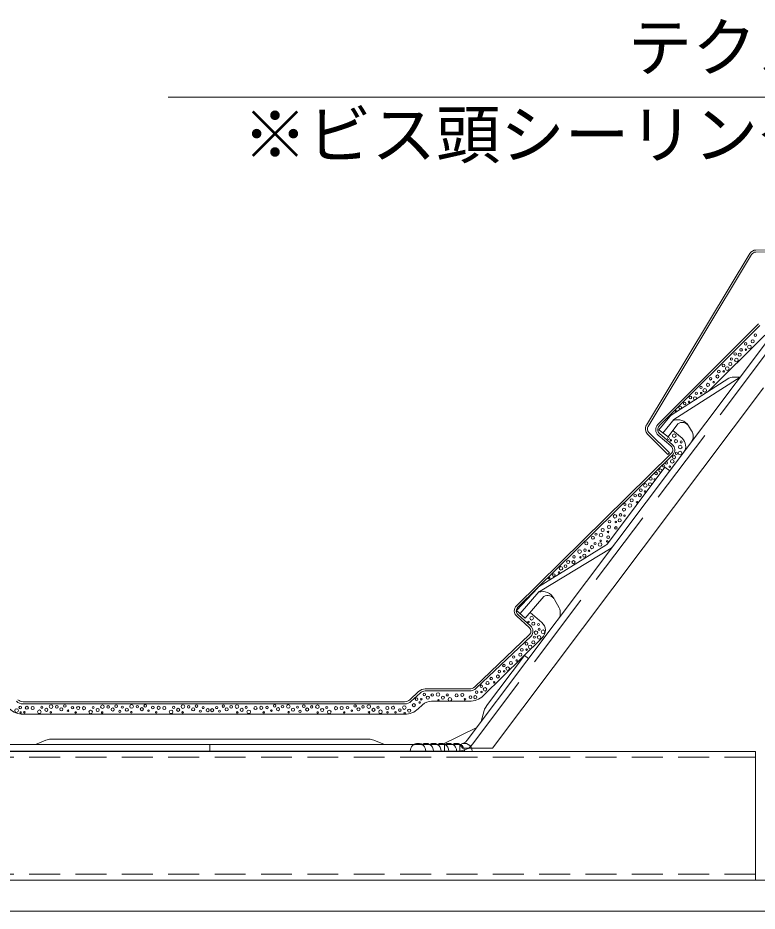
# Model space of a CAD drawing. Units: millimetres at full size, sheet at 1:10; details may follow other scales. Extents: x -2020 to 1980, y -1318 to 1442.
# Drawn here: x -1717.9 to -1430.9, y 625.5 to 972.1 of the extents above; entities that cross this region are included whole.
import ezdxf
from ezdxf.enums import TextEntityAlignment as Align

# ---------------------------------------------------------------- set-up
doc = ezdxf.new("R2010")
doc.units = ezdxf.units.MM
doc.header["$LTSCALE"] = 10
doc.linetypes.add('DASHED1', pattern=[1.8, 1.2, -0.6])
doc.linetypes.add('DASHED3', pattern=[4, 3, -1])
doc.layers.add('A-0', color=4, linetype='Continuous', lineweight=5)
doc.styles.add('ＭＳ ゴシック', font='')
doc.styles.get('ＭＳ ゴシック').set_extended_font_data('MS Gothic')

msp = doc.modelspace()

# ---------------------------------------------------------------- linework, layer by layer
at = {"layer": 'A-0', "color": 3}
for p, q in [((-1659.49, 941.37), (-1347.32, 941.37)), ((-1469.42, 814.31), (-1430.34, 853.41)), ((-1429.86, 852.75), (-1468.86, 813.74)), ((-1464.33, 805.99), (-1469.26, 810.2)), ((-1468.74, 810.81), (-1463.81, 806.6)), ((-1464.23, 803.04), (-1524.33, 743.98)), ((-1523.77, 743.41), (-1463.67, 802.47)), ((-1519.37, 735.6), (-1524.22, 739.89)), ((-1523.69, 740.49), (-1518.84, 736.2)), ((-1540.51, 712.54), (-1519.19, 732.77)), ((-1518.59, 732.24), (-1539.96, 711.96)), ((-1562.29, 710.69), (-1565.69, 707.52)), ((-1559.7, 711.71), (-1542.58, 711.71)), ((-1559.7, 710.91), (-1542.58, 710.91)), ((-1565.15, 706.93), (-1561.74, 710.11)), ((-1715.86, 706.71), (-1567.74, 706.71)), ((-1715.86, 705.91), (-1567.74, 705.91)), ((-1376.49, 637.48), (-1830.41, 637.48)), ((-1331.75, 625.48), (-1830.41, 625.48))]:
    msp.add_line(p, q, dxfattribs=at)
at = {"layer": 'A-0'}
for p, q in [((-1327.48, 884.12), (-1431.4, 881.99)), ((-1433.7, 880.64), (-1473.88, 814.02)), ((-1327.48, 883.32), (-1431.34, 881.2)), ((-1473.2, 813.6), (-1433.01, 880.24)), ((-1427.91, 849.04), (-1449.85, 827.1)), ((-1472.9, 811.15), (-1464.95, 803.26)), ((-1460.01, 808.95), (-1463.59, 812.01)), ((-1473.48, 810.6), (-1465.52, 802.69)), ((-1464.95, 803.26), (-1465.52, 802.69)), ((-1459.41, 803.51), (-1464.82, 796.32)), ((-1514.47, 737.48), (-1519.04, 741.38)), ((-1514.31, 731.54), (-1537.21, 709.05)), ((-1560.74, 705.57), (-1562.42, 704.01)), ((-1557.33, 706.91), (-1542.58, 706.91)), ((-1567.74, 701.91), (-1715.86, 701.91))]:
    msp.add_line(p, q, dxfattribs=at)
at = {"layer": 'A-0', "color": 6}
for p, q in [((-1543.48, 691.78), (-1427.58, 845.8)), ((-1441.84, 832.23), (-1464.24, 817.88)), ((-1437.48, 832.65), (-1463.16, 816.2)), ((-1437.48, 832.65), (-1440.17, 832.7)), ((-1428.42, 828.48), (-1533.57, 688.75)), ((-1464.7, 817.47), (-1469.04, 812.19)), ((-1463.16, 816.2), (-1467.43, 810.99)), ((-1469.04, 812.19), (-1465.46, 809.51)), ((-1461.69, 814.55), (-1465.46, 809.51)), ((-1457.5, 813.82), (-1456.3, 811.9)), ((-1489.01, 767.99), (-1466.66, 797.7)), ((-1466.66, 797.7), (-1464.82, 796.32)), ((-1489.58, 767.48), (-1515.69, 751.26)), ((-1487.53, 766.38), (-1515.15, 749.7)), ((-1516.02, 750.97), (-1524.29, 742.15)), ((-1515.6, 749.33), (-1522.87, 740.92)), ((-1513.71, 747.54), (-1520.9, 739.22)), ((-1509.52, 746.4), (-1507.75, 743.14)), ((-1524.29, 742.15), (-1520.9, 739.22)), ((-1535.97, 705.08), (-1521.22, 724.69)), ((-1519.62, 723.48), (-1521.22, 724.69)), ((-1536.81, 703.38), (-1537.96, 699.11)), ((-1553.18, 690.15), (-1539.72, 696.78)), ((-1546.29, 690.18), (-1737.98, 690.18)), ((-1711.11, 690.18), (-1707.01, 691.83)), ((-1581.56, 692.18), (-1705.15, 692.18)), ((-1643.33, 687.58), (-1643.33, 690.18)), ((-1579.7, 691.83), (-1575.6, 690.18)), ((-1552.25, 690.18), (-1552.25, 687.58)), ((-1546.29, 690.18), (-1546.29, 687.58)), ((-1546.29, 690.15), (-1545.29, 688.75)), ((-1737.98, 687.58), (-1546.29, 687.58)), ((-1545.29, 688.75), (-1533.57, 688.75))]:
    msp.add_line(p, q, dxfattribs=at)
at = {"layer": 'A-0', "color": 6, "linetype": 'DASHED3'}
msp.add_line((-1541.4, 690.21), (-1424.85, 845.11), dxfattribs=at)
at = {"layer": 'A-0', "color": 7}
for p, q in [((-1830.41, 687.48), (-1431.49, 687.48)), ((-1431.49, 637.48), (-1431.49, 687.48)), ((-1431.49, 637.48), (-1830.41, 637.48))]:
    msp.add_line(p, q, dxfattribs=at)
at = {"layer": 'A-0', "color": 7, "linetype": 'DASHED1'}
for p, q in [((-1431.49, 685.18), (-1830.41, 685.18)), ((-1431.49, 639.78), (-1830.41, 639.78))]:
    msp.add_line(p, q, dxfattribs=at)
at = {"layer": 'A-0'}
for centre, radius in [((-1431.56, 848.95), 0.5), ((-1435.32, 845.61), 0.5), ((-1432.62, 846.6), 0.6), ((-1437.11, 843.31), 0.5), ((-1435.23, 843.37), 0.3), ((-1433.86, 844.44), 0.7), ((-1440.87, 839.72), 0.4), ((-1439.42, 841.68), 0.5), ((-1438.91, 839.34), 0.7), ((-1437.66, 841.38), 0.6), ((-1445.72, 834.87), 0.5), ((-1443.93, 837.18), 0.5), ((-1442.48, 836), 0.7), ((-1441.25, 837.76), 0.6), ((-1448.91, 832.07), 0.5), ((-1446.28, 832.95), 0.6), ((-1443.85, 834.93), 0.3), ((-1452.67, 828.73), 0.5), ((-1449.97, 829.71), 0.6), ((-1447.71, 830.73), 0.3), ((-1456.77, 824.79), 0.5), ((-1455.01, 824.5), 0.6), ((-1454.46, 826.42), 0.5), ((-1452.58, 826.48), 0.3), ((-1451.21, 827.55), 0.7), ((-1458.99, 822.45), 0.5), ((-1457.29, 823.12), 0.3), ((-1462.38, 819.44), 0.3), ((-1460.75, 820.9), 0.5), ((-1465.3, 808.84), 0.4), ((-1464.35, 808.15), 0.3), ((-1463.05, 809.97), 0.7), ((-1462.37, 807.84), 0.6), ((-1460.4, 807.53), 0.4), ((-1460.71, 805.56), 0.7), ((-1463.82, 800.01), 0.7), ((-1463.13, 801.62), 0.6), ((-1462.22, 803.13), 0.4), ((-1460.78, 803.2), 0.7), ((-1467.19, 798.23), 0.4), ((-1466.12, 799.4), 0.5), ((-1464.77, 797.92), 0.3), ((-1470.1, 795.29), 0.5), ((-1468.47, 796.46), 0.6), ((-1474.29, 790.66), 0.7), ((-1472.45, 791.1), 0.6), ((-1472.16, 793.21), 0.5), ((-1470.68, 792.96), 0.3), ((-1478.24, 786.69), 0.5), ((-1476.41, 786.88), 0.6), ((-1476.02, 788.84), 0.5), ((-1474.38, 788.3), 0.3), ((-1482.19, 783.27), 0.4), ((-1480.23, 782.89), 0.7), ((-1479.6, 784.92), 0.6), ((-1477.49, 784.14), 0.3), ((-1482.57, 781.31), 0.6), ((-1488.2, 776.62), 0.5), ((-1486.07, 778.68), 0.7), ((-1485.71, 776.44), 0.3), ((-1484.23, 777.11), 0.6), ((-1483.94, 779.22), 0.5), ((-1482.37, 778.97), 0.3), ((-1490.84, 773.41), 0.6), ((-1488.39, 774.57), 0.6), ((-1485.69, 774.18), 0.5), ((-1494.63, 770.37), 0.6), ((-1493.43, 771.76), 0.4), ((-1491.47, 771.38), 0.7), ((-1488.73, 770.57), 0.5), ((-1488.73, 772.63), 0.3), ((-1497.7, 765.55), 0.5), ((-1497.15, 768.21), 0.6), ((-1495, 766.73), 0.6), ((-1493.8, 768.12), 0.4), ((-1491.84, 767.74), 0.7), ((-1491.59, 769.18), 0.3), ((-1489.1, 768.99), 0.3), ((-1501.96, 762.95), 0.5), ((-1499.82, 765.01), 0.7), ((-1499.47, 762.77), 0.3), ((-1497.99, 763.45), 0.6), ((-1496.12, 765.31), 0.3), ((-1507.02, 758.48), 0.7), ((-1505.27, 759.35), 0.5), ((-1504.23, 760.97), 0.6), ((-1502.15, 760.9), 0.6), ((-1509.81, 755.89), 0.5), ((-1507.82, 756.88), 0.3), ((-1511.6, 754.68), 0.3), ((-1518.41, 739.14), 0.7), ((-1519.65, 737.71), 0.3), ((-1517.73, 737.01), 0.6), ((-1515.75, 736.7), 0.4), ((-1515.53, 734.85), 0.4), ((-1517.38, 731.75), 0.4), ((-1516.74, 733.55), 0.7), ((-1515.52, 731.74), 0.7), ((-1513.99, 733.88), 0.7), ((-1520.44, 729.2), 0.5), ((-1518.98, 728.02), 0.7), ((-1517.76, 729.78), 0.6), ((-1525.41, 724.09), 0.5), ((-1522.78, 724.97), 0.6), ((-1522.23, 726.9), 0.5), ((-1520.35, 726.95), 0.3), ((-1529.17, 720.75), 0.5), ((-1526.47, 721.73), 0.6), ((-1524.22, 722.75), 0.3), ((-1530.96, 718.44), 0.5), ((-1529.09, 718.5), 0.3), ((-1527.72, 719.57), 0.7), ((-1535.55, 714), 0.6), ((-1534.09, 715.71), 0.5), ((-1532.95, 714.29), 0.3), ((-1531.52, 716.52), 0.6), ((-1539.76, 710.43), 0.5), ((-1537.96, 712.74), 0.5), ((-1537.88, 710.49), 0.3), ((-1536.51, 711.56), 0.7), ((-1563.09, 707.76), 0.5), ((-1561.28, 707.67), 0.3), ((-1560.08, 709.56), 0.5), ((-1558.71, 708.33), 0.6), ((-1557, 709.36), 0.5), ((-1554.77, 709.54), 0.7), ((-1554.6, 707.31), 0.3), ((-1552.88, 708.34), 0.6), ((-1551.17, 709.37), 0.4), ((-1550.14, 707.66), 0.7), ((-1547.57, 709.21), 0.6), ((-1545.34, 709.39), 0.6), ((-1544.31, 707.67), 0.3), ((-1542.15, 708.48), 0.5), ((-1540.31, 708.51), 0.6), ((-1718.42, 703.32), 0.7), ((-1716.97, 704.49), 0.5), ((-1714.41, 704.39), 0.6), ((-1712.18, 704.29), 0.6), ((-1708.59, 704.58), 0.4), ((-1706.84, 703.61), 0.6), ((-1704.99, 704.87), 0.7), ((-1702.76, 704.77), 0.5), ((-1701.01, 703.8), 0.6), ((-1699.68, 705.08), 0.5), ((-1696.73, 704.43), 0.5), ((-1694.49, 704.33), 0.6), ((-1692.26, 704.23), 0.6), ((-1688.66, 704.52), 0.4), ((-1686.92, 703.54), 0.6), ((-1685.07, 704.81), 0.7), ((-1682.84, 704.71), 0.5), ((-1681.09, 703.73), 0.6), ((-1679.76, 705.02), 0.5), ((-1677.34, 704.62), 0.4), ((-1675.6, 703.65), 0.6), ((-1673.75, 704.91), 0.7), ((-1671.52, 704.81), 0.5), ((-1669.77, 703.84), 0.6), ((-1668.44, 705.12), 0.5), ((-1665.49, 704.47), 0.5), ((-1663.25, 704.37), 0.6), ((-1661.02, 704.27), 0.6), ((-1657.42, 704.56), 0.4), ((-1655.68, 703.59), 0.6), ((-1653.83, 704.85), 0.7), ((-1651.6, 704.75), 0.5), ((-1649.85, 703.78), 0.6), ((-1648.52, 705.06), 0.5), ((-1645.93, 704.45), 0.4), ((-1644.19, 703.48), 0.6), ((-1642.47, 703.48), 0.6), ((-1640.72, 704.45), 0.4), ((-1638.13, 705.06), 0.5), ((-1636.81, 703.78), 0.6), ((-1635.06, 704.75), 0.5), ((-1632.83, 704.85), 0.7), ((-1630.98, 703.59), 0.6), ((-1629.23, 704.56), 0.4), ((-1625.64, 704.27), 0.6), ((-1623.4, 704.37), 0.6), ((-1621.17, 704.47), 0.5), ((-1618.21, 705.12), 0.5), ((-1616.89, 703.84), 0.6), ((-1615.14, 704.81), 0.5), ((-1612.9, 704.91), 0.7), ((-1611.06, 703.65), 0.6), ((-1609.31, 704.62), 0.4), ((-1606.89, 705.02), 0.5), ((-1605.57, 703.73), 0.6), ((-1603.82, 704.71), 0.5), ((-1601.58, 704.81), 0.7), ((-1599.74, 703.54), 0.6), ((-1597.99, 704.52), 0.4), ((-1594.4, 704.23), 0.6), ((-1592.16, 704.33), 0.6), ((-1589.93, 704.43), 0.5), ((-1586.97, 705.08), 0.5), ((-1585.64, 703.8), 0.6), ((-1583.9, 704.77), 0.5), ((-1581.66, 704.87), 0.7), ((-1579.82, 703.61), 0.6), ((-1578.07, 704.58), 0.4), ((-1574.47, 704.29), 0.6), ((-1572.24, 704.39), 0.6), ((-1569.6, 703.51), 0.5), ((-1567.86, 704.46), 0.7), ((-1565.97, 703.27), 0.6), ((-1564.15, 705.41), 0.6), ((-1561.89, 706.42), 0.3), ((-1716.86, 702.54), 0.3), ((-1715.39, 702.64), 0.3), ((-1709.56, 702.83), 0.7), ((-1705.09, 702.63), 0.3), ((-1698.42, 703.23), 0.3), ((-1695.47, 702.58), 0.3), ((-1689.64, 702.77), 0.7), ((-1685.17, 702.57), 0.3), ((-1678.3, 703.01), 0.4), ((-1673.85, 702.67), 0.3), ((-1667.18, 703.27), 0.3), ((-1664.22, 702.62), 0.3), ((-1658.4, 702.81), 0.7), ((-1653.93, 702.61), 0.3), ((-1647.06, 703.05), 0.4), ((-1639.59, 703.05), 0.4), ((-1632.73, 702.61), 0.3), ((-1628.26, 702.81), 0.7), ((-1622.43, 702.62), 0.3), ((-1619.47, 703.27), 0.3), ((-1612.8, 702.67), 0.3), ((-1608.35, 703.01), 0.4), ((-1601.48, 702.57), 0.3), ((-1597.02, 702.77), 0.7), ((-1591.19, 702.58), 0.3), ((-1588.23, 703.23), 0.3), ((-1581.56, 702.63), 0.3), ((-1577.1, 702.83), 0.7), ((-1574.37, 702.6), 0.3), ((-1571.27, 702.64), 0.3), ((-1567.68, 702.24), 0.3)]:
    msp.add_circle(centre, radius, dxfattribs=at)
for centre, radius, start, end in [((-1431.29, 879.2), 2.8, 91.167, 148.905), ((-1431.29, 879.2), 2, 91.167, 148.905), ((-1471.49, 812.57), 2.8, 148.905, 225.173), ((-1471.49, 812.57), 2, 148.905, 225.173), ((-1462.6, 805.91), 4, 323.0401, 49.5007), ((-1517.07, 734.44), 4, 313.5001, 49.5007), ((-1542.58, 714.71), 7.8, 270, 313.5), ((-1715.86, 709.71), 7.8, 227, 270), ((-1567.74, 709.71), 7.8, 270, 313), ((-1557.33, 701.91), 5, 90, 133.0003)]:
    msp.add_arc(centre, radius, start, end, dxfattribs=at)
at = {"layer": 'A-0', "color": 6}
for centre, radius, start, end in [((-1440.23, 829.7), 3, 88.863, 122.641), ((-1463.16, 816.2), 2, 122.641, 140.641), ((-1461.74, 811.17), 5, 32.019, 109.643), ((-1459.96, 812.1), 3, 32.019, 125.203), ((-1459.69, 809.78), 4, 323.039, 32.019), ((-1490.61, 769.19), 2, 301.118, 323.039), ((-1488.56, 768.09), 2, 301.118, 323.039), ((-1514.65, 749.54), 2, 121.118, 143.118), ((-1514.12, 747.99), 2, 121.118, 143.118), ((-1514.16, 744.46), 5, 28.472, 107.91), ((-1512.16, 744.97), 3, 28.472, 121.118), ((-1511.27, 741.24), 4, 323.039, 28.472), ((-1531.98, 702.07), 5, 143.039, 164.841), ((-1705.15, 687.18), 5, 90, 111.801), ((-1581.56, 687.18), 5, 68.199, 90), ((-1562.54, 687.58), 3, 0, 179.926), ((-1559.54, 687.58), 3, 0, 120), ((-1556.54, 687.58), 3, 0, 120), ((-1553.54, 687.58), 3, 0, 120), ((-1550.54, 687.58), 3, 0, 120), ((-1547.54, 687.58), 3, 0, 120), ((-1546.68, 694.18), 4, 270, 323.039), ((-1546.68, 694.18), 6.6, 270, 323.039), ((-1544.54, 687.58), 3, 0, 120)]:
    msp.add_arc(centre, radius, start, end, dxfattribs=at)
at = {"layer": 'A-0', "color": 3}
for centre, radius, start, end in [((-1467.44, 812.33), 2.8, 136.5, 229.5), ((-1467.44, 812.33), 2, 136.5, 229.5), ((-1465.63, 804.47), 2, 314.5, 49.5), ((-1465.63, 804.47), 2.8, 314.5, 49.5), ((-1522.37, 741.99), 2.8, 134.5, 228.5), ((-1522.37, 741.99), 2, 134.5, 228.5), ((-1520.69, 734.09), 2, 318.5, 48.5), ((-1520.69, 734.09), 2.8, 318.5, 48.5), ((-1559.7, 707.91), 3.8, 90, 133), ((-1559.7, 707.91), 3, 90, 133), ((-1542.58, 714.71), 3, 270, 313.5), ((-1542.58, 714.71), 3.8, 270, 313.5), ((-1715.86, 709.71), 3, 227, 270), ((-1567.74, 709.71), 3, 270, 313), ((-1715.86, 709.71), 3.8, 227, 270), ((-1567.74, 709.71), 3.8, 270, 313)]:
    msp.add_arc(centre, radius, start, end, dxfattribs=at)
at = {"layer": 'A-0', "color": 7}
msp.add_solid([(-1504.28, 752.18), (-1504.28, 752.18), (-1504.28, 752.18)], dxfattribs=at)
msp.add_solid([(-1504.28, 752.18), (-1504.28, 752.18), (-1504.28, 752.18)], dxfattribs=at)

# ---------------------------------------------------------------- texts
at = {"layer": 'A-0', "color": 3, "style": 'ＭＳ ゴシック'}
for s, p in [('テクスビス', (-1481.05, 946)), ('※ビス頭シーリング処理', (-1630.57, 912.18))]:
    msp.add_text(s, height=18.33, dxfattribs=at).set_placement(p, align=Align.BOTTOM_LEFT)

doc.saveas('drawing.dxf')
